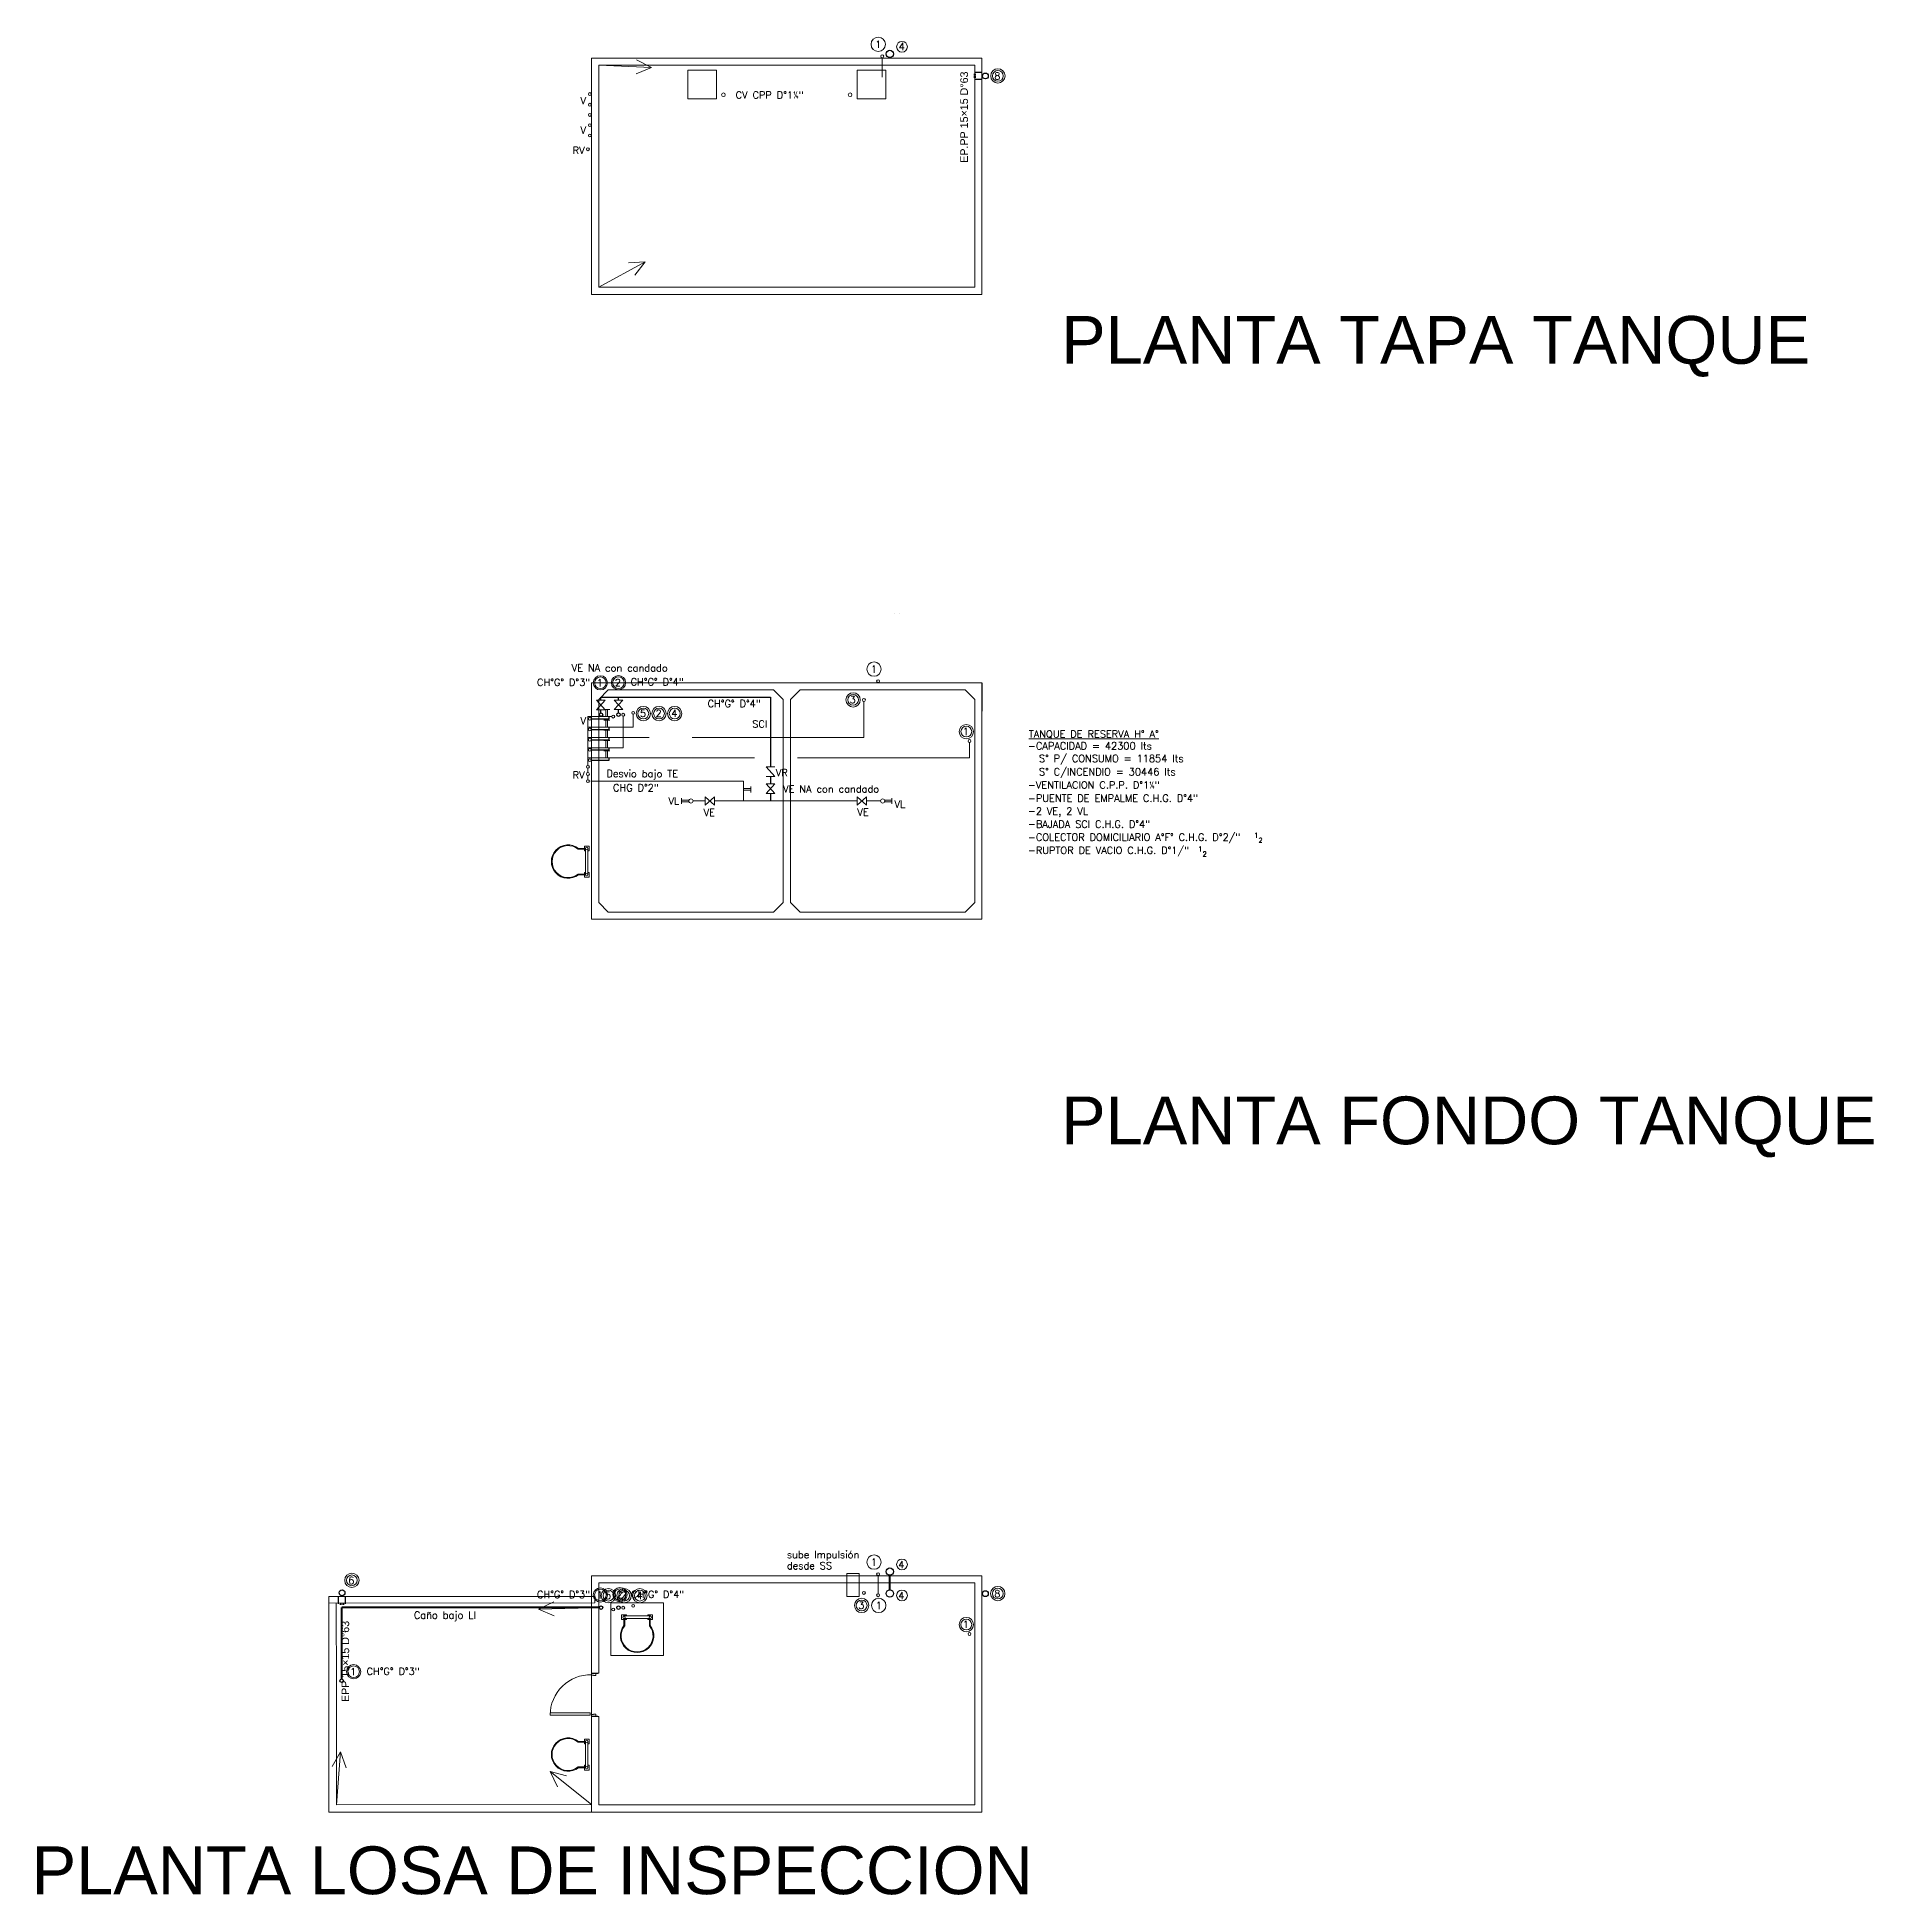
# Model space of a CAD drawing. Header units: millimetres. Extents: x 539 to 842, y -453 to -96.
# Drawn here: x 800.35 to 838.8, y -178.98 to -140.08 of the extents above; entities that cross this region are included whole.
import ezdxf
from ezdxf.enums import TextEntityAlignment as Align

# ---------------------------------------------------------------- set-up
doc = ezdxf.new("R2010")
doc.units = ezdxf.units.MM
doc.header["$LTSCALE"] = 0.1
doc.linetypes.add('ACAD_ISO02W100', pattern=[15, 12, -3])
doc.linetypes.add('CONTINUA', pattern=[0])
doc.layers.get('0').update_dxf_attribs({"lineweight": 5})
for name, color, linetype, lineweight in [('00-Agua Fria', 5, 'ACAD_ISO02W100', 20), ('00-Texto AF', 7, 'Continuous', 18), ('00_Incendio_Cañeria', 1, 'Continuous', 30), ('00_Incendio_Montantes', 1, 'Continuous', 30), ('00_Incendio_Numeracion Montantes', 1, 'Continuous', 30), ('00_Incendio_Textos', 7, 'Continuous', 13), ('A-DETL-GENF', 7, 'Continuous', 5), ('A-DOOR', 7, 'Continuous', 5), ('A-Texto Pluvial', 7, 'Continuous', 20), ('A-WALL', 7, 'Continuous', 5), ('Incendio', 10, 'ACAD_ISO02W100', 35), ('Incendio - Texto', 11, 'Continuous', 18), ('Tanque Agua - Texto', 7, 'Continuous', 18), ('Ventilaciones - Agua', 70, 'Continuous', 30)]:
    doc.layers.add(name, color=color, linetype=linetype, lineweight=lineweight)
for name, color, linetype in [('00-Pluvial', 40, 'Continuous'), ('00-Ventilacion', 3, 'Continuous'), ('Textos', 7, 'Continuous')]:
    doc.layers.add(name, color=color, linetype=linetype)
doc.styles.add('Arial', font='arial.ttf', dxfattribs={"height": 0.245883})
doc.styles.add('Romans', font='romans.shx')
doc.styles.get("Standard").update_dxf_attribs({"font": 'arial.ttf'})

# ---------------------------------------------------------------- blocks, each defined once
blk = doc.blocks.new('T1-TE-2020')
at = {"color": 8, "lineweight": 5}
for p, q in [((4113.769, 1510.561), (4113.77, 1510.561)), ((4113.87, 1510.561), (4113.871, 1510.561)), ((4115.598, 1506.184), (4115.599, 1507.784)), ((4107.426, 1506.233), (4107.426, 1506.076)), ((4107.576, 1506.103), (4107.576, 1506.233)), ((4115.458, 1504.153), (4109.376, 1504.153))]:
    blk.add_line(p, q, dxfattribs=at)
at = {"color": 8}
blk.add_line((4115.6, 1507.905), (4115.601, 1509.103), dxfattribs=at)
for points in [[(4107.426, 1504.153), (4115.598, 1504.153), (4115.598, 1509.103), (4107.426, 1509.103)], [(4111.437, 1504.503), (4111.437, 1508.753), (4111.237, 1508.953), (4107.776, 1508.953), (4107.576, 1508.753), (4107.576, 1504.503), (4107.776, 1504.303), (4111.237, 1504.303)], [(4111.793, 1504.303), (4115.248, 1504.303), (4115.448, 1504.503), (4115.448, 1508.753), (4115.248, 1508.953), (4111.793, 1508.953), (4111.593, 1508.753), (4111.593, 1504.503)]]:
    blk.add_lwpolyline(points, close=True, dxfattribs=at)
blk = doc.blocks.new('Texto TE T2')
at = {"layer": '00-Texto AF', "style": 'Romans'}
for s, p in [('1', (395.469, -78.212)), ('1', (396.637, -77.924)), ('2', (396.727, -78.028)), ('2', (395.559, -78.316))]:
    blk.add_text(s, height=0.1, dxfattribs=at).set_placement(p)
at = {"layer": 'Tanque Agua - Texto', "style": 'Romans'}
for s, p in [('%%UTANQUE DE RESERVA H° A°', (391.921, -75.827)), ('-CAPACIDAD = 42300 lts', (391.9, -76.077)), ('  S° P/ CONSUMO = 11854 lts', (391.928, -76.341)), ('  S° C/INCENDIO = 30446 lts', (391.928, -76.62)), ('-VENTILACION C.P.P. D°1¼"', (391.9, -76.896)), ('-PUENTE DE EMPALME C.H.G. D°4"', (391.9, -77.172)), ('-2 VE, 2 VL', (391.9, -77.443)), ('-BAJADA SCI C.H.G. D°4"', (391.9, -77.716)), ('-COLECTOR DOMICILIARIO A°F° C.H.G. D°2/"', (391.9, -77.989)), ('-RUPTOR DE VACIO C.H.G. D°1/"', (391.9, -78.264))]:
    blk.add_text(s, height=0.15, dxfattribs=at).set_placement(p)
blk = doc.blocks.new('JW_Interior_Door_Fire_810_Single_1_0 - Puerta contra Incendio-1442120-MUN-2-TORRE- 5_ Piso __12_11_')
at = {"layer": 'A-DETL-GENF', "color": 8}
for p, q in [((-0.445, 0.027), (-0.403, 0.027)), ((-0.445, -0.065), (-0.445, 0.027)), ((-0.403, 0.027), (-0.403, -0.0235)), ((0.403, 0.027), (0.445, 0.027)), ((0.403, -0.0235), (0.403, 0.027)), ((0.445, 0.027), (0.445, -0.065)), ((-0.415, -0.065), (-0.445, -0.065)), ((-0.415, -0.0235), (-0.415, -0.065)), ((-0.403, -0.0235), (-0.415, -0.0235)), ((0.3762, -0.0918), (0.4272, -0.0918)), ((0.3762, -0.9328), (0.3762, -0.0918)), ((0.415, -0.0235), (0.403, -0.0235)), ((0.415, -0.065), (0.415, -0.0235)), ((0.445, -0.065), (0.415, -0.065)), ((0.4272, -0.0918), (0.4272, -0.9328)), ((0.4272, -0.9328), (0.3762, -0.9328))]:
    blk.add_line(p, q, dxfattribs=at)
blk.add_arc((0.4303, -0.0815), 0.8513, 178.88942, 269.79136, dxfattribs=at)
at = {"layer": 'A-DOOR', "color": 8, "lineweight": 18}
for p, q in [((-0.455, -0.065), (-0.455, 0.065)), ((-0.455, 0.065), (-0.445, 0.065)), ((-0.445, 0.065), (-0.445, 0.027)), ((0.445, 0.065), (0.455, 0.065)), ((0.445, 0.027), (0.445, 0.065)), ((0.455, 0.065), (0.455, -0.065)), ((-0.445, -0.065), (-0.455, -0.065)), ((0.455, -0.065), (0.445, -0.065))]:
    blk.add_line(p, q, dxfattribs=at)
blk = doc.blocks.new('1-losa Inspeccion Final')
at = {"color": 8, "lineweight": 18}
for p, q in [((848.74, -172.248), (848.477, -172.248)), ((848.477, -172.732), (848.477, -172.248)), ((848.74, -172.732), (848.74, -172.248)), ((837.636, -174.808), (837.634, -172.748)), ((837.793, -174.648), (837.791, -172.865)), ((848.477, -172.732), (848.74, -172.732)), ((837.793, -174.648), (837.794, -177.09)), ((843.266, -174.335), (843.286, -174.335)), ((837.636, -174.808), (837.637, -177.248)), ((843.136, -175.166), (843.136, -175.324)), ((843.266, -175.245), (843.286, -175.245)), ((843.136, -177.246), (837.637, -177.248)), ((843.136, -177.089), (837.794, -177.091)), ((844.936, -177.096), (851.158, -177.096)), ((851.168, -177.246), (845.086, -177.246))]:
    blk.add_line(p, q, dxfattribs=at)
for points in [[(843.136, -177.246), (851.308, -177.246), (851.308, -172.297), (843.136, -172.297)], [(837.634, -172.732), (843.207, -172.731), (843.207, -172.866), (837.634, -172.867)]]:
    blk.add_lwpolyline(points, close=True, dxfattribs=at)
for points in [[(843.286, -175.245), (843.286, -177.096), (851.158, -177.096), (851.158, -172.447), (843.286, -172.446), (843.286, -174.335)], [(843.864, -173.189), (843.864, -173.214), (843.764, -173.214), (843.764, -173.114), (843.864, -173.114), (843.864, -173.139)], [(844.364, -173.139), (843.814, -173.139)], [(843.814, -173.189), (844.364, -173.189)], [(844.314, -173.189), (844.314, -173.214), (844.414, -173.214), (844.414, -173.114), (844.314, -173.114), (844.314, -173.139)], [(843.011, -175.815), (842.986, -175.815), (842.986, -175.715), (843.086, -175.715), (843.086, -175.815), (843.061, -175.815)], [(843.011, -175.765), (843.011, -176.315)], [(843.061, -176.315), (843.061, -175.765)], [(843.011, -176.265), (842.986, -176.265), (842.986, -176.365), (843.086, -176.365), (843.086, -176.265), (843.061, -176.265)]]:
    blk.add_lwpolyline(points, dxfattribs=at)
at = {"color": 8, "linetype": 'Continuous', "lineweight": 18}
blk.add_lwpolyline([(843.539, -172.864), (844.639, -172.864), (844.639, -173.964), (843.539, -173.964)], close=True, dxfattribs=at)
for points in [[(844.364, -173.189), (844.364, -173.339, -2.060023), (843.814, -173.339), (843.814, -173.189)], [(844.349, -173.189), (844.349, -173.344, -2.100947), (843.829, -173.344), (843.829, -173.189)], [(843.011, -176.315), (842.861, -176.315, -2.060023), (842.861, -175.765), (843.011, -175.765)], [(843.011, -176.3), (842.855, -176.3, -2.100947), (842.855, -175.78), (843.011, -175.78)]]:
    blk.add_lwpolyline(points, format="xyb", dxfattribs=at)
at = {"color": 8, "lineweight": 18}
for centre in [(843.814, -173.164), (844.364, -173.164), (843.036, -175.765), (843.036, -176.315)]:
    blk.add_circle(centre, 0.025, dxfattribs=at)
at = {"color": 8, "lineweight": 18, "rotation": 270.0049562664576}
blk.add_blockref('JW_Interior_Door_Fire_810_Single_1_0 - Puerta contra Incendio-1442120-MUN-2-TORRE- 5_ Piso __12_11_', (843.201, -174.79), dxfattribs=at)
blk = doc.blocks.new('LLP')
at = {"layer": '00-Agua Fria', "color": 0, "linetype": 'Continuous', "lineweight": 20}
for p, q in [((-1, 2.4), (1, 2.4)), ((-0.3, 2.4), (-0.3, 0)), ((0.3, 2.4), (0.3, 0))]:
    blk.add_line(p, q, dxfattribs=at)

msp = doc.modelspace()

# ---------------------------------------------------------------- linework, layer by layer
at = {"color": 8, "lineweight": 5}
for points in [[(811.959, -140.517), (820.131, -140.517), (820.131, -145.466), (811.959, -145.466)], [(812.109, -140.667), (819.981, -140.667), (819.981, -145.316), (812.109, -145.316)]]:
    msp.add_lwpolyline(points, close=True, dxfattribs=at)
at = {"color": 8, "linetype": 'Continuous'}
for points in [[(811.834, -157.617), (811.684, -157.617, -2.060023), (811.684, -157.067), (811.834, -157.067)], [(811.834, -157.602), (811.679, -157.602, -2.100947), (811.679, -157.082), (811.834, -157.082)]]:
    msp.add_lwpolyline(points, format="xyb", dxfattribs=at)
at = {"color": 8}
for points in [[(811.834, -157.117), (811.809, -157.117), (811.809, -157.017), (811.909, -157.017), (811.909, -157.117), (811.884, -157.117)], [(811.834, -157.067), (811.834, -157.617)], [(811.884, -157.617), (811.884, -157.067)], [(811.834, -157.567), (811.809, -157.567), (811.809, -157.667), (811.909, -157.667), (811.909, -157.567), (811.884, -157.567)]]:
    msp.add_lwpolyline(points, dxfattribs=at)
for centre in [(811.859, -157.067), (811.859, -157.617)]:
    msp.add_circle(centre, 0.025, dxfattribs=at)
at = {"layer": '00-Agua Fria', "linetype": 'ACAD_ISO02W100'}
for p, q in [((811.883, -155.483), (811.883, -155.383)), ((811.883, -155.633), (811.883, -155.533))]:
    msp.add_line(p, q, dxfattribs=at)
at = {"layer": '00-Agua Fria', "ltscale": 3}
for p, q in [((814.334, -156.163), (814.534, -155.983)), ((817.718, -156.163), (817.518, -155.983))]:
    msp.add_line(p, q, dxfattribs=at)
at = {"layer": '00-Agua Fria', "linetype": 'CONTINUA'}
for points in [[(814.572, -140.768), (814.572, -141.368), (813.972, -141.368), (813.972, -140.768)], [(817.519, -140.768), (817.519, -141.368), (818.119, -141.368), (818.119, -140.768)]]:
    msp.add_lwpolyline(points, close=True, dxfattribs=at)
at = {"layer": '00-Agua Fria', "linetype": 'Continuous'}
for points in [[(818.046, -140.51), (818.046, -140.913)], [(817.957, -172.675), (817.957, -172.292)]]:
    msp.add_lwpolyline(points, dxfattribs=at)
at = {"layer": '00-Agua Fria', "ltscale": 3}
for points in [[(817.662, -153.988), (817.662, -154.743)], [(811.883, -155.328), (811.883, -154.306)], [(812.384, -154.306), (811.883, -154.306)], [(812.622, -154.297), (812.622, -154.958)], [(812.83, -154.258), (812.83, -154.528)], [(812.83, -154.528), (811.883, -154.528)], [(817.662, -154.743), (811.883, -154.743)], [(812.622, -154.958), (811.883, -154.958)], [(819.872, -155.172), (811.883, -155.172)], [(819.872, -154.847), (819.872, -155.172)], [(811.943, -155.658), (815.141, -155.657), (815.141, -156.072)], [(814.334, -156.163), (814.334, -155.983), (814.534, -156.163), (814.534, -155.983)], [(817.718, -156.163), (817.718, -155.983), (817.518, -156.163), (817.518, -155.983)], [(814.334, -156.073), (814.084, -156.073)], [(814.434, -156.073), (814.431, -156.073)], [(817.518, -156.073), (814.534, -156.072)], [(817.618, -156.073), (817.618, -156.073)], [(818.008, -156.073), (817.718, -156.073)]]:
    msp.add_lwpolyline(points, dxfattribs=at)
at = {"layer": '00-Agua Fria', "linetype": 'CONTINUA', "lineweight": 20}
for centre, radius in [((817.961, -140.228), 0.15), ((818.046, -140.48), 0.03), ((817.872, -153.312), 0.15), ((817.957, -153.564), 0.03), ((817.435, -153.955), 0.15), ((817.435, -153.955), 0.113), ((817.662, -153.958), 0.03), ((812.414, -154.306), 0.03), ((812.622, -154.267), 0.03), ((812.83, -154.228), 0.03), ((813.042, -154.242), 0.15), ((813.042, -154.242), 0.113), ((813.371, -154.242), 0.15), ((813.371, -154.242), 0.113), ((813.7, -154.242), 0.15), ((813.7, -154.242), 0.113), ((819.805, -154.62), 0.15), ((819.805, -154.62), 0.113), ((819.872, -154.817), 0.03), ((811.883, -155.358), 0.03), ((811.883, -155.658), 0.03), ((814.039, -156.073), 0.045), ((818.053, -156.073), 0.045), ((817.872, -172.011), 0.15), ((817.957, -172.262), 0.03), ((812.312, -172.712), 0.15), ((812.312, -172.712), 0.113), ((812.641, -172.712), 0.15), ((812.641, -172.712), 0.113), ((812.97, -172.712), 0.15), ((812.97, -172.712), 0.113), ((817.662, -172.656), 0.03), ((817.957, -172.705), 0.03), ((812.414, -173.004), 0.03), ((812.622, -172.965), 0.03), ((812.83, -172.927), 0.03), ((817.613, -172.918), 0.15), ((817.613, -172.918), 0.113), ((817.971, -172.918), 0.15), ((819.804, -173.319), 0.15), ((819.804, -173.319), 0.113), ((819.871, -173.516), 0.03)]:
    msp.add_circle(centre, radius, dxfattribs=at)
at = {"layer": '00-Pluvial', "lineweight": 20}
for p, q in [((812.108, -140.666), (813.214, -140.713)), ((813.214, -140.713), (812.891, -140.848)), ((813.214, -140.713), (812.9, -140.556)), ((812.108, -145.317), (813.079, -144.784)), ((813.079, -144.784), (812.729, -144.806)), ((813.079, -144.784), (812.867, -145.063)), ((810.851, -172.996), (811.168, -172.844)), ((811.959, -172.965), (810.851, -172.996)), ((810.851, -172.996), (811.173, -173.135)), ((806.702, -175.986), (806.529, -176.292)), ((806.617, -177.091), (806.702, -175.986)), ((806.702, -175.986), (806.82, -176.317)), ((811.959, -177.089), (811.092, -176.398)), ((811.092, -176.398), (811.248, -176.713)), ((811.092, -176.398), (811.432, -176.486))]:
    msp.add_line(p, q, dxfattribs=at)
at = {"layer": '00-Pluvial', "lineweight": 25}
for p, q in [((819.981, -140.81), (820.131, -140.81)), ((819.961, -140.85), (820.001, -140.85)), ((819.961, -140.885), (820.001, -140.885)), ((819.961, -140.919), (820.001, -140.919)), ((819.981, -140.96), (820.131, -140.96)), ((806.66, -172.886), (806.66, -172.732)), ((806.7, -172.906), (806.7, -172.867)), ((806.735, -172.906), (806.735, -172.867)), ((806.769, -172.906), (806.769, -172.867)), ((806.81, -172.886), (806.81, -172.732))]:
    msp.add_line(p, q, dxfattribs=at)
at = {"layer": '00-Pluvial', "lineweight": 20}
for centre, radius in [((820.465, -140.89), 0.15), ((820.465, -140.89), 0.113), ((806.94, -172.392), 0.15), ((806.94, -172.392), 0.113), ((820.464, -172.67), 0.15), ((820.464, -172.67), 0.113)]:
    msp.add_circle(centre, radius, dxfattribs=at)
at = {"layer": '00-Pluvial', "lineweight": 30}
for centre in [(820.204, -140.891), (806.735, -172.653), (820.204, -172.671)]:
    msp.add_circle(centre, 0.0612, dxfattribs=at)
at = {"layer": '00-Ventilacion', "linetype": 'ACAD_ISO02W100', "lineweight": 40, "ltscale": 3}
msp.add_lwpolyline([(818.203, -172.591), (818.203, -172.287)], dxfattribs=at)
at = {"layer": '00-Ventilacion', "lineweight": 30}
for centre in [(818.203, -140.43), (818.203, -172.21), (818.203, -172.668)]:
    msp.add_circle(centre, 0.0765, dxfattribs=at)
at = {"layer": '00-Ventilacion', "color": 3, "lineweight": 20}
for centre in [(818.458, -140.28), (818.458, -172.06), (818.458, -172.708)]:
    msp.add_circle(centre, 0.113, dxfattribs=at)
at = {"layer": '00_Incendio_Cañeria', "lineweight": 50}
for points in [[(806.728, -174.457), (806.728, -172.964)], [(812.118, -172.964), (806.728, -172.964)]]:
    msp.add_lwpolyline(points, dxfattribs=at)
at = {"layer": '00_Incendio_Montantes', "lineweight": 20, "ltscale": 3}
msp.add_line((815.617, -155.716), (815.797, -155.916), dxfattribs=at)
at = {"layer": '00_Incendio_Montantes'}
for points in [[(812.155, -153.962), (812.155, -153.901), (815.707, -153.901)], [(812.522, -153.96), (812.522, -153.901)], [(815.707, -153.901), (815.707, -155.361)], [(812.155, -154.229), (812.155, -154.162)], [(812.522, -154.229), (812.522, -154.16)], [(815.707, -155.561), (815.707, -155.716)], [(815.707, -155.916), (815.707, -156.072)]]:
    msp.add_lwpolyline(points, dxfattribs=at)
at = {"layer": '00_Incendio_Montantes', "lineweight": 20, "ltscale": 3}
for points in [[(815.617, -155.561), (815.797, -155.561), (815.617, -155.361), (815.797, -155.361)], [(815.617, -155.716), (815.797, -155.716), (815.617, -155.916), (815.797, -155.916)]]:
    msp.add_lwpolyline(points, dxfattribs=at)
at = {"layer": '00_Incendio_Montantes', "lineweight": 25}
for centre in [(812.155, -154.266), (812.522, -154.266), (812.155, -172.964), (812.522, -172.964), (806.728, -174.494)]:
    msp.add_circle(centre, 0.037, dxfattribs=at)
at = {"layer": '00_Incendio_Numeracion Montantes', "lineweight": 20}
for centre, radius in [((812.144, -153.598), 0.149), ((812.144, -153.598), 0.122), ((812.522, -153.595), 0.149), ((812.522, -153.595), 0.122), ((812.144, -172.698), 0.149), ((812.144, -172.698), 0.122), ((812.554, -172.694), 0.149), ((812.554, -172.694), 0.122), ((806.977, -174.306), 0.149), ((806.977, -174.306), 0.122)]:
    msp.add_circle(centre, radius, dxfattribs=at)
at = {"layer": 'A-WALL', "color": 2, "lineweight": 25}
msp.add_line((811.959, -174.946), (811.959, -174.946), dxfattribs=at)
msp.add_line((811.959, -174.946), (811.959, -174.946), dxfattribs=at)
at = {"layer": 'Incendio', "linetype": 'Continuous', "lineweight": 20, "ltscale": 3}
for p, q in [((812.065, -154.162), (812.245, -153.962)), ((812.432, -154.16), (812.612, -153.96))]:
    msp.add_line(p, q, dxfattribs=at)
for points in [[(812.065, -154.162), (812.245, -154.162), (812.065, -153.962), (812.245, -153.962)], [(812.432, -154.16), (812.612, -154.16), (812.432, -153.96), (812.612, -153.96)]]:
    msp.add_lwpolyline(points, dxfattribs=at)
at = {"layer": 'Ventilaciones - Agua', "lineweight": 25}
for points in [[(811.955, -154.351), (812.327, -154.351), (812.327, -154.306)], [(811.959, -154.574), (812.327, -154.574), (812.327, -154.528)], [(811.959, -154.789), (812.327, -154.789), (812.327, -154.743)], [(811.959, -155.003), (812.327, -155.003), (812.327, -154.958)], [(811.959, -155.218), (812.327, -155.218), (812.327, -155.172)]]:
    msp.add_lwpolyline(points, dxfattribs=at)
at = {"layer": 'Ventilaciones - Agua', "lineweight": 20}
for centre, radius in [((811.925, -141.27), 0.03), ((811.925, -141.493), 0.03), ((814.72, -141.285), 0.0375), ((817.371, -141.285), 0.0375), ((811.925, -141.707), 0.03), ((811.925, -141.922), 0.03), ((811.925, -142.137), 0.03), ((811.883, -142.427), 0.03), ((811.925, -154.351), 0.03), ((811.925, -154.574), 0.03), ((811.925, -154.789), 0.03), ((811.925, -155.003), 0.03), ((811.925, -155.218), 0.03), ((811.883, -155.508), 0.03)]:
    msp.add_circle(centre, radius, dxfattribs=at)

# ---------------------------------------------------------------- block references
at = {"color": 8}
msp.add_blockref('T1-TE-2020', (-3295.467, -1662.701), dxfattribs=at)
at = {"color": 2, "linetype": 'CONTINUA', "lineweight": 13}
msp.add_blockref('1-losa Inspeccion Final', (-31.177, 0), dxfattribs=at)
at = {"layer": '00-Agua Fria', "xscale": -0.0625, "yscale": 0.0625, "zscale": 0.0625}
for p in [(812.277, -154.306), (812.277, -154.528), (812.277, -154.743), (812.277, -154.958), (812.277, -155.172)]:
    msp.add_blockref('LLP', p, dxfattribs=at)
at = {"layer": '00-Agua Fria', "yscale": 0.0625, "zscale": 0.0625}
for p, xscale, rotation in [((815.141, -155.83), 0.0625, 269.9999999999798), ((813.994, -156.073), 0.0625, 90), ((818.098, -156.073), -0.0625, 270.0000000000202)]:
    msp.add_blockref('LLP', p, dxfattribs=dict(at, xscale=xscale, rotation=rotation))
at = {"layer": '00-Ventilacion', "color": 6, "lineweight": 5}
msp.add_blockref('Texto TE T2', (429.193, -78.917), dxfattribs=at)

# ---------------------------------------------------------------- texts
at = {"color": 8, "char_height": 1, "attachment_point": 1}
for s, insert in [('PLANTA TAPA TANQUE', (821.79, -145.918)), ('PLANTA FONDO TANQUE', (821.79, -162.261)), ('PLANTA LOSA DE INSPECCION', (800.237, -177.964))]:
    msp.add_mtext_dynamic_manual_height_columns(s, width=25.75024, gutter_width=12.5, heights=[0], dxfattribs=dict(at, insert=insert))
at = {"layer": '00-Texto AF', "style": 'Romans'}
for s, rotation, p in [('1', 360, (817.961, -140.228)), ('1', 360, (817.872, -153.312)), ('1', 360, (817.872, -172.011)), ('Caño bajo LI', 0, (808.888, -173.121)), ('1', 360, (817.971, -172.918))]:
    msp.add_text(s, height=0.15, rotation=rotation, dxfattribs=at).set_placement(p, align=Align.MIDDLE_CENTER)
for s, p in [('V', (811.785, -141.407)), ('CV CPP D°1¼"', (815.686, -141.289)), ('V', (811.785, -142.027)), ('RV', (811.689, -142.449)), ('V', (811.785, -154.395)), ('RV', (811.689, -155.53)), ('VL', (813.681, -156.074)), ('VE', (814.423, -156.313)), ('VE', (817.642, -156.307)), ('VL', (818.415, -156.141))]:
    msp.add_text(s, height=0.15, dxfattribs=at).set_placement(p, align=Align.MIDDLE_CENTER)
for s, p in [('3', (817.362, -154.026)), ('5', (812.969, -154.313)), ('2', (813.298, -154.313)), ('4', (813.627, -154.313)), ('1', (819.731, -154.692)), ('5', (812.239, -172.784)), ('2', (812.568, -172.784)), ('4', (812.897, -172.784)), ('3', (817.54, -172.99)), ('1', (819.731, -173.39))]:
    msp.add_text(s, height=0.15, rotation=360, dxfattribs=at).set_placement(p)
at = {"layer": '00-Texto AF', "color": 7, "style": 'Romans'}
for s, p in [('SCI', (815.481, -154.461)), ('VR', (815.942, -155.481))]:
    msp.add_text(s, height=0.15, dxfattribs=at).set_placement(p, align=Align.MIDDLE_CENTER)
at = {"layer": '00-Texto AF', "style": 'Romans'}
for s, p in [('CHG D°2"', (812.408, -155.871)), ('sube Impulsión', (816.048, -171.928)), ('desde SS', (816.048, -172.162))]:
    msp.add_text(s, height=0.15, dxfattribs=at).set_placement(p)
at = {"layer": '00-Texto AF', "insert": (813.019, -155.624), "char_height": 0.15, "width": 1.87137, "attachment_point": 8, "rotation": 359.779, "style": 'Romans'}
msp.add_mtext('\\A1;Desvio bajo TE', dxfattribs=at)
at = {"layer": '00_Incendio_Textos', "lineweight": 18, "char_height": 0.15, "attachment_point": 3}
for s, insert in [('\\A1;{\\Fromans|c0;CH°G° D°3\\H1x;"}', (811.93, -153.513)), ('\\A1;{\\Fromans|c0;CH°G° D°4"}', (813.888, -153.504)), ('\\A1;{\\Fromans|c0;CH°G° D°4"}', (815.5, -153.958)), ('\\A1;{\\Fromans|c0;CH°G° D°3\\H1x;"}', (811.929, -172.613)), ('\\A1;{\\Fromans|c0;CH°G° D°4"}', (813.898, -172.609)), ('\\A1;{\\Fromans|c0;CH°G° D°3\\H1x;"}', (808.36, -174.221))]:
    msp.add_mtext_dynamic_manual_height_columns(s, width=1.33303, gutter_width=12.5, heights=[0], dxfattribs=dict(at, insert=insert))
at = {"layer": '00_Incendio_Textos', "color": 7, "style": 'Romans', "flags": 8}
for tag, p in [('1', (812.131, -153.598)), ('2', (812.509, -153.595)), ('1', (812.131, -172.698)), ('2', (812.542, -172.694)), ('1', (806.965, -174.306))]:
    msp.add_attdef(tag, text='1', height=0.15, dxfattribs=at).set_placement(p, align=Align.MIDDLE_CENTER)
at = {"layer": 'A-Texto Pluvial', "style": 'Arial'}
for s, rotation, p in [('EP.PP 15×15 D°63', 90.026, (819.839, -142.708)), ('EPP 15×15 D°63', 90, (806.884, -174.94))]:
    msp.add_text(s, height=0.16, rotation=rotation, dxfattribs=at).set_placement(p)
at = {"layer": 'Incendio - Texto', "color": 7, "style": 'Romans'}
for p in [(812.547, -153.286), (816.974, -155.823)]:
    msp.add_text('VE NA con candado', height=0.15, dxfattribs=at).set_placement(p, align=Align.MIDDLE_CENTER)
at = {"layer": 'Textos', "style": 'Romans'}
for s, p in [('4', (818.389, -140.35)), ('8', (820.388, -140.967)), ('6', (806.863, -172.47)), ('4', (818.38, -172.139)), ('4', (818.38, -172.787)), ('8', (820.387, -172.747))]:
    msp.add_text(s, height=0.15, rotation=360, dxfattribs=at).set_placement(p)

doc.saveas('drawing.dxf')
